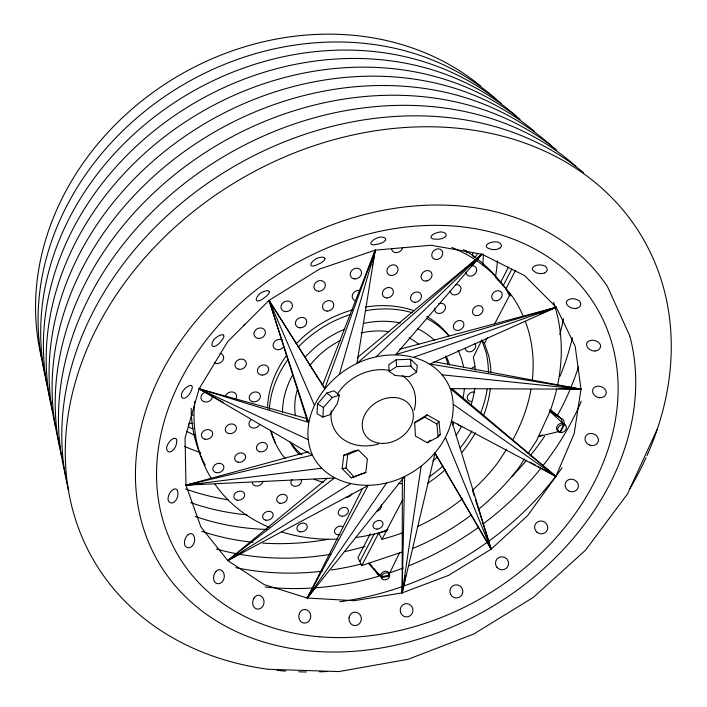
<?xml version="1.0" encoding="UTF-8"?>
<svg xmlns="http://www.w3.org/2000/svg" width="707" height="707" viewBox="0 0 707 707"><rect width="100%" height="100%" fill="white"/><g stroke="black" fill="none" stroke-linecap="round" stroke-linejoin="round"><path stroke-width="1.06" d="M402.371 478.065L402.133 592.899L354.163 600.694L307.271 598.034L264.188 584.592L227.778 560.58L200.859 526.874L185.968 485.161L185.066 438.013L199.118 388.823L227.742 341.578L269.04 300.395L319.67 269.005L375.24 250.154L430.89 245.249L481.98 254.22L524.674 275.677L556.232 307.28L575.153 346.13L580.995 389.177L574.217 433.488L555.914 476.412L527.625 515.624L491.171 549.162L448.6 575.374L402.133 592.899L404.651 476.438C436.272 461.167 462.175 424.518 450.279 388.656C435.565 352.13 388.532 347.862 356.947 363.46C323.983 378.996 296.949 418.562 312.379 455.122C329.223 488.502 374.224 491.886 404.651 476.438L307.271 598.034L362.505 488.475M381.48 577.619L389.734 575.966L389.442 576.885A4.383 3.235 -27.7 0 1 385.032 579.837A4.383 3.235 -27.7 0 1 381.48 577.619L380.693 575.136A4.375 3.226 -27.7 0 1 384.847 571.344A4.375 3.226 -27.7 0 1 388.938 573.492L388.921 574.376M306.52 420.638L306.591 418.5L269.04 300.395L324.769 388.532L375.24 250.154L356.947 363.46L481.98 254.22L395.779 354.525L556.232 307.28L430.006 364.017L580.995 389.177L450.279 388.656L555.914 476.412L451.844 421.222L491.171 549.162L434.902 453.099M317.496 404.05L317.045 413.675L322.913 417.103L330.072 414.638L337.398 403.405L339.387 395.213L333.996 390.821L326.899 393.039L317.584 403.909L323.408 407.479L322.913 417.103M416.609 372.023L417.227 365.51L410.546 359.253L396.194 359.801L388.806 364.688L389.15 371.475L395.416 375.55L394.983 375.435L409.159 376.751L416.609 372.023L410.502 366.04L410.944 366.085L410.546 359.253M365.793 472.435L367.41 458.887L358.484 450.173L347.738 454.583L343.814 455.184L342.135 468.617L351.22 477.826L365.793 472.435L351.22 477.826M354.145 477.092L346.059 468.078L347.738 454.583M403.114 585.29L402.133 592.899L435.088 453.099L491.171 549.162L475.564 500.061M421.151 466.249L402.133 592.899L405.809 575.631M372.227 266.283L372.633 264.135M373.031 261.988L375.24 250.154L322.728 384.802M339.351 374.339L375.24 250.154L372.598 258.541M323.408 407.479L332.325 397.475L339.387 395.213M438.119 437.006L427.258 442.759L415.442 436.051L414.664 422.477L427.037 414.832L439.012 421.584L440.24 434.566L438.119 437.006L436.882 423.97L439.012 421.584M414.664 422.477L414.532 422.901L424.854 417.183L427.037 414.832M657.13 429.432L627.471 493.981L585.555 550.143L533.405 597.335L473.743 634.029L408.045 659.313L338.865 671.57L267.697 669.273M389.106 574.323L399.526 552.892M564.248 424.73L560.359 432.578L561.084 432.622A4.755 3.553 -37 0 0 565.883 429.396A4.755 3.553 -37 0 0 564.946 424.995L563.134 423.352M563.7 424.624L559.732 432.445L559.078 432.207A4.755 3.553 -37 0 1 558.132 427.797A4.755 3.553 -37 0 1 562.94 424.571L563.7 424.624L562.578 423.246M370.256 533.856L357.919 557.655L361.763 565.556L402.583 551.858M508.501 267.113L500.485 282.579A173.869 141.506 -30.7 0 0 463.456 249.633M359.828 561.588L374.215 533.909M503.207 285.663L511.771 269.173M361.763 565.556L378.722 533.007L387.869 529.623M515.589 270.286L505.956 288.774L509.429 295.579M490.976 372.81A129.911 104.777 -30.7 0 0 488.661 355.577L484.445 343.434L481.812 340.102L473.301 357.256A115.214 93.103 -30.7 0 1 475.334 370.229M378.722 533.007L381.983 539.282L402.804 499.496M484.445 343.434L487.494 337.593M494.617 323.974L510.392 293.812L496.181 277.701A172.658 140.993 -30.7 0 1 498.055 280.325M311.451 591.582L307.271 598.034L368.082 485.585L227.778 560.58L327.288 478.277M506.61 449.237L498.152 462.263A176.644 142.655 -30.7 0 1 472.621 490.128M524.506 458.993L518.62 467.963A212.065 172.075 -30.7 0 1 478.975 508.89M528.12 453.487L536.551 440.638L549.949 411.554A212.065 172.075 -30.7 0 0 556.789 388.717M386.588 483.022L307.271 598.034L315.251 587.499M471.56 265.602L481.98 254.22L357.291 357.724M376.239 356.69L481.98 254.22L475.484 260.167M427.258 442.759L428.371 441.769M234.167 556.303L227.778 560.58L239.213 554.041M389.15 371.475L396.556 366.633L410.944 366.085M350.301 483.906L227.778 560.58L334.384 478.029L185.968 485.161L308.314 451.773M428.928 441.265L430.793 440.161M438.252 435.742L440.24 434.566M241.122 552.954L243.031 551.867M540.015 313.979L556.232 307.28L399.8 349.249M343.814 455.184L354.534 450.783L358.484 450.173M542.525 434.964L538.425 436.572L558.945 431.491M414.134 357.053L556.232 307.28L547.854 309.958M381.488 576.735L389.743 575.083A4.383 3.235 -27.7 0 0 385.66 572.935A4.383 3.235 -27.7 0 0 381.488 576.735L380.693 575.136M192.481 484.145L185.968 485.161L193.674 484.578M342.135 468.617L346.059 468.078M321.429 468.246L185.968 485.161L312.379 455.122L199.118 388.823L306.591 418.5L308.544 422.353L199.118 388.823L223.112 402.265M195.874 484.41L202.485 483.906M558.972 388.497L580.995 389.177L434.001 361.675M442.299 374.834L580.995 389.177L573.333 388.205M558.91 431.164L557.973 430.819A4.746 3.553 -37 0 1 557.028 426.409A4.746 3.553 -37 0 1 561.826 423.193L563.832 423.608A4.746 3.553 -37 0 1 565.043 424.995M556.506 415.168L557.204 415.424A4.702 3.535 -37.1 0 1 557.938 416.016M204.155 391.033L199.118 388.823L307.934 439.48M529.994 462.086L535.756 465.268M537.673 466.328L555.914 476.412L451.932 388.594M424.854 417.183L436.882 423.97M564.018 423.44A6.566 4.922 -37 0 0 560.898 418.305L549.949 411.554L562.896 423.272L560.898 418.305L550.223 409.503M453.487 404.484L555.914 476.412L550.576 472.568M191.217 414.072L192.967 415.354M549.772 410.051L560.898 418.305M326.899 393.039L332.325 397.475M380.684 576.028L368.577 563.276L376.76 572.652L380.684 576.028A4.375 3.226 -27.7 0 0 382.248 577.964M550.117 409.866L556.568 415.707M369.788 563.488L372.324 566.82M373.596 568.49L376.76 572.652A6.407 4.746 -27.7 0 0 379.067 575.498M374.348 569.206L376.76 572.652M324.769 388.532L269.04 300.395L308.544 422.353M314.262 404.943L269.04 300.395L271.196 305.433M488.617 543.047L491.171 549.162L445.551 437.774M481.812 340.102L486.036 352.219A129.337 104.548 -30.7 0 1 488.44 372.562M472.576 490.658L474.238 495.881M466.346 250.808L466.735 252.938M396.194 359.801L396.556 366.633M47.289 385.474A277.206 235.979 -30.7 0 1 181.832 97.858A277.206 235.979 -30.7 0 1 501.493 103.629M51.196 403.317A281.748 238.241 -30.7 0 1 187.797 106.969A281.748 238.241 -30.7 0 1 516.119 116.01M267.75 529.472A256.438 218.083 -30.7 0 1 195.353 516.49M563.444 318.565A260.636 220.16 -30.7 0 1 559.829 334.57M328.198 539.3A260.636 220.16 -30.7 0 1 262.774 543.109M252.92 542.278A260.636 220.16 -30.7 0 1 201.742 531.319M41.801 358.732A268.545 231.543 -30.7 0 1 171.474 79.997A268.545 231.543 -30.7 0 1 480.76 86.192M52.071 409.689A286.45 240.521 -30.7 0 1 192.958 117.053A286.45 240.521 -30.7 0 1 520.14 119.377M55.809 427.39A291.311 242.819 -30.7 0 1 199.392 126.862A291.311 242.819 -30.7 0 1 534.757 131.626M45.495 375.691A272.805 233.752 -30.7 0 1 178.226 87.739A272.805 233.752 -30.7 0 1 496.517 99.554M578.556 366.438A269.455 224.358 -30.7 0 1 557.178 415.857M544.567 436.334A269.455 224.358 -30.7 0 1 530.082 455.927M526.574 460.204A269.455 224.358 -30.7 0 1 511.974 476.456M360.49 564.186A269.455 224.358 -30.7 0 1 331.106 570.036M322.312 571.203A269.455 224.358 -30.7 0 1 235.82 567.633M572.387 337.566A264.966 222.245 -30.7 0 1 560.006 376.292M364.962 546.467A264.966 222.245 -30.7 0 1 344.892 551.566M330.903 554.261A264.966 222.245 -30.7 0 1 238.895 554.164M236.801 553.775A264.966 222.245 -30.7 0 1 216.254 548.968M497.445 260.901A213.231 184.845 -30.7 0 1 495.377 277.365M200.761 452.701A213.231 184.845 -30.7 0 1 184.297 446.223M246.911 514.829A252.372 216.033 -30.7 0 1 190.731 502.633M228.087 499.761A248.44 214.009 -30.7 0 1 185.667 488.97M477.446 253.627A5.7 2.395 -71.9 0 1 475.351 256.738L474.609 257.189A5.7 2.395 -71.9 0 1 473.937 257.268M472.965 256.332A5.7 2.395 -71.9 0 1 472.683 254.175A5.7 2.828 -80.8 0 1 472.638 252.752M188.53 426.294A5.683 2.731 17.7 0 0 190.271 427.868A5.683 2.315 8.8 0 0 193.02 428.654M188.486 424.112A5.683 2.731 17.7 0 1 189.193 423.634L190.201 423.343A5.683 2.731 17.7 0 1 192.817 423.396M483.358 254.105A196.838 170.528 -30.7 0 1 482.748 265.028M194.443 435.079A196.838 170.528 -30.7 0 1 186.595 431.341M402.327 375.594A44.408 35.642 -30.7 0 1 414.205 410.14M378.634 443.969A44.408 35.642 -30.7 0 1 331.238 410.767M337.38 394.135A44.408 35.642 -30.7 0 1 389.142 370.362M66.423 478.215A306.935 249.818 -30.7 0 1 219.612 159.057A306.935 249.818 -30.7 0 1 575.816 166.331M61.73 456.757A301.544 247.477 -30.7 0 1 211.313 148.7A301.544 247.477 -30.7 0 1 556.63 150.052M562.056 467.84A278.903 228.626 -30.7 0 1 339.74 601.745M267.414 669.167A318.327 254.555 -30.7 0 1 84.752 354.543A318.327 254.555 -30.7 0 1 481.193 131.484A318.327 254.555 -30.7 0 1 646.985 455.608M646.074 457.632A318.327 254.555 -30.7 0 1 629.592 489.094M327.323 671.5A318.327 254.555 -30.7 0 1 319.644 671.827M306.449 671.977A318.327 254.555 -30.7 0 1 298.761 671.809M285.663 671.102A318.327 254.555 -30.7 0 1 277.02 670.324M59.998 446.63A296.339 245.135 -30.7 0 1 206.7 136.663A296.339 245.135 -30.7 0 1 551.46 145.836M68.65 490.543A312.529 252.187 -30.7 0 1 225.418 171.589A312.529 252.187 -30.7 0 1 583.726 172.844M581.278 401.231A274.095 226.487 -30.7 0 1 543.321 465.224M540.572 468.688A274.095 226.487 -30.7 0 1 483.075 523.984M478.674 527.219A274.095 226.487 -30.7 0 1 408.46 565.945M403.326 567.96A274.095 226.487 -30.7 0 1 389.84 572.776M379.394 576.055A274.095 226.487 -30.7 0 1 314.58 587.853M312.414 588.003A274.095 226.487 -30.7 0 1 265.143 586.978M445.967 355.966A89.1 71.902 -30.7 0 1 449.634 364.989M299.185 454.398A89.1 71.902 -30.7 0 1 289.958 441.955M282.517 412.34A89.1 71.902 -30.7 0 1 292.406 375.364M304.885 357.574A89.1 71.902 -30.7 0 1 344.609 329.25M363.265 323.426A89.1 71.902 -30.7 0 1 400.312 322.949M417.66 328.737A89.1 71.902 -30.7 0 1 434.337 340.253M445.357 356.593A88.711 71.743 -30.7 0 1 448.026 364.609M301.977 454.875A88.711 71.743 -30.7 0 1 291.726 443.81M458.083 350.31A102.559 82.781 -30.7 0 1 463.483 366.765M464.455 388.346A102.559 82.781 -30.7 0 1 462.944 398.041M454.035 422.265A102.559 82.781 -30.7 0 1 452.524 425.022M323.435 482.324A102.559 82.781 -30.7 0 1 314.085 479.178M285.124 458.489A102.559 82.781 -30.7 0 1 271.382 431.447M269.349 409.539A102.559 82.781 -30.7 0 1 287.634 359.951M298.133 347.252A102.559 82.781 -30.7 0 1 350.548 314.474M365.36 310.753A102.559 82.781 -30.7 0 1 412.314 312.715M426.383 318.3A102.559 82.781 -30.7 0 1 448.724 335.825M275.518 442.989A102.108 82.595 -30.7 0 1 270.551 430.899M267.538 408.072A102.108 82.595 -30.7 0 1 286.441 355.506M296.242 343.761A102.108 82.595 -30.7 0 1 352.634 309.869M365.554 307.024A102.108 82.595 -30.7 0 1 414.072 310.771M426.745 316.506A102.108 82.595 -30.7 0 1 448.857 335.807M295.464 415.804A74.456 60.201 -30.7 0 1 297.302 389.822M309.913 365.501A74.456 60.201 -30.7 0 1 340.509 340.385M361.118 332.944A74.456 60.201 -30.7 0 1 388.762 331.601M409.008 337.866A74.456 60.201 -30.7 0 1 418.791 344.318M387.012 530.683A175.398 142.142 -30.7 0 1 356.107 537.479M337.796 539.105A175.398 142.142 -30.7 0 1 281.66 531.903M269.217 527.325A175.398 142.142 -30.7 0 1 214.972 484.171M211.375 478.657A175.398 142.142 -30.7 0 1 194.717 401.408M451.826 247.432A175.398 142.142 -30.7 0 1 510.825 295.959M355.427 300.705A5.895 4.984 -33.9 0 1 352.749 294.121A5.895 4.984 -33.9 0 1 360.252 290.568M220.089 353.323A5.965 5.055 -22.6 0 1 222.935 360.376A5.965 5.055 -22.6 0 1 214.336 362.824M471.18 401.364A5.47 4.286 -35.2 0 1 467.548 396.044A5.47 4.286 -35.2 0 1 474.742 392.102M474.892 343.531A5.612 4.481 -36.9 0 1 471.976 351.246A5.612 4.481 -36.9 0 1 465.224 348.18M212.418 395.664A5.895 4.914 -21.4 0 1 207.487 401.85A5.895 4.914 -21.4 0 1 200.982 398.271A5.895 4.914 -21.4 0 1 205.905 392.085M225.63 395.646A5.85 4.861 -23 0 1 233.098 392.085A5.85 4.861 -23 0 1 236.173 398.235M402.672 247.477A5.974 5.082 -38.4 0 1 396.768 252.664A5.974 5.082 -38.4 0 1 391.501 248.457M244.772 324.336A6.01 5.17 -25 0 1 243.685 325.423M283.295 347.217A5.895 4.976 -27.2 0 1 275.262 349.011A5.895 4.976 -27.2 0 1 274.378 341.905A5.895 4.976 -27.2 0 1 282.402 340.12M455.405 284.7A5.789 4.746 -38.8 0 1 461.017 288.544A5.789 4.746 -38.8 0 1 455.847 294.775A5.789 4.746 -38.8 0 1 450.226 290.948M471.065 265.814A5.824 4.781 -40.3 0 1 476.659 269.729A5.824 4.781 -40.3 0 1 471.445 276.022A5.824 4.781 -40.3 0 1 465.842 272.115M438.481 303.904A5.753 4.71 -37.3 0 1 445.472 306.758A5.753 4.71 -37.3 0 1 439.913 313.466A5.753 4.71 -37.3 0 1 434.849 308.287M471.26 368.815A5.541 4.375 -36.1 0 1 474.865 366.58M339.996 534.607A5.338 4.065 -26.6 0 1 334.676 530.064A5.338 4.065 -26.6 0 1 342.833 526.6M351.856 493.954A5.417 4.198 -27.6 0 1 346.271 497.401M402.071 483.535A5.364 4.127 -30.1 0 1 398.395 483.181M263.075 481.255A5.594 4.445 -23.5 0 1 257.64 485.956A5.594 4.445 -23.5 0 1 252.311 482.695M381.232 504.771A5.329 4.074 -28.5 0 1 376.804 511.294M460.398 426.056A5.417 4.207 -34 0 1 457.915 423.926M301.173 479.328A5.523 4.357 -25.4 0 1 295.349 486.31A5.523 4.357 -25.4 0 1 292.044 479.532M259.637 424.465A5.744 4.693 -24.1 0 1 251.065 427.488A5.744 4.693 -24.1 0 1 251.153 419.817M205.269 465.188A173.869 141.506 -30.7 0 1 191.19 408.257M490.349 388.558A129.911 104.777 -30.7 0 1 483.597 415.504M475.449 432.728A129.911 104.777 -30.7 0 1 461.91 452.418M445.322 469.678A129.911 104.777 -30.7 0 1 427.549 483.367M487.167 389.301A129.337 104.548 -30.7 0 1 480.68 412.959M471.887 431.005A129.337 104.548 -30.7 0 1 460.177 447.929M442.98 465.984A129.337 104.548 -30.7 0 1 428.813 477.207M553.608 302.322A212.065 172.075 -30.7 0 1 557.708 384.537M471.304 514.952A212.065 172.075 -30.7 0 1 412.8 548.429M474.812 388.223A115.214 93.103 -30.7 0 1 471.065 405.04M461.786 426.277A115.214 93.103 -30.7 0 1 456.068 435.415M437.598 456.802A115.214 93.103 -30.7 0 1 432.87 461.026M525.345 321.367A176.644 142.655 -30.7 0 1 532.353 379.827M530.992 389.389A176.644 142.655 -30.7 0 1 513.141 439.188M462.625 498.665A176.644 142.655 -30.7 0 1 417.89 526.388M402.751 532.716A176.644 142.655 -30.7 0 1 381.983 539.282M510.392 293.812A176.644 142.655 -30.7 0 1 522.888 315.384M324.911 258.417L324.858 259.275A7.839 2.996 -22 0 1 318.371 264.118A7.839 2.899 -32 0 1 310.815 265.063A7.839 2.899 -32 0 1 316.824 258.294A7.839 2.996 -22 0 1 324.911 258.417M349.108 617.476L348.984 619.226A6.716 6.001 -88.3 0 0 355.303 625.554A6.716 6.363 -87 0 0 361.339 618.484A6.716 6.363 -87 0 0 354.684 612.138A6.716 6.001 -88.3 0 0 349.108 617.476M299.37 613.57L298.911 615.284A6.823 5.718 -85 0 0 303.559 623.026A6.823 6.204 -86.1 0 0 310.673 617.291A6.823 6.204 -86.1 0 0 305.565 609.531A6.823 5.718 -85 0 0 299.37 613.57M253.928 598.193L253.177 599.801A6.955 5.356 -80.8 0 0 255.846 608.683A6.955 5.956 -84.2 0 0 263.614 604.591A6.955 5.956 -84.2 0 0 260.353 595.665A6.955 5.356 -80.8 0 0 253.928 598.193M385.615 239.761L385.076 240.707A7.795 3.27 -13.4 0 1 377.017 244.26A7.804 2.952 -23.2 0 1 370.875 242.855A7.804 2.952 -23.2 0 1 379.138 237.234A7.795 3.27 -13.4 0 1 385.615 239.761M215.847 571.574L214.831 572.997A7.114 4.949 -75.8 0 0 215.281 582.648A7.105 5.629 -80.9 0 0 223.209 580.456A7.105 5.629 -80.9 0 0 222.042 570.708A7.114 4.949 -75.8 0 0 215.847 571.574M188.142 534.678L186.948 535.835A7.273 4.498 -70 0 0 185.048 545.769A7.264 5.223 -76.5 0 0 192.525 545.654A7.264 5.223 -76.5 0 0 193.612 535.535A7.273 4.498 -70 0 0 188.142 534.678M445.64 236.412L444.65 237.313A7.715 3.668 -5.3 0 1 435.68 239.16A7.724 3.173 -14.6 0 1 431.562 235.793A7.724 3.173 -14.6 0 1 441.38 231.914A7.715 3.668 -5.3 0 1 445.64 236.412M173.56 489.324L172.269 490.154A7.432 4.03 -63.5 0 0 168.054 499.787A7.424 4.746 -71 0 0 174.452 501.793A7.424 4.746 -71 0 0 177.766 491.851A7.432 4.03 -63.5 0 0 173.56 489.324M499.982 248.042L498.621 248.793A7.591 4.154 2.1 0 1 489.421 248.723A7.6 3.526 -6.5 0 1 487.689 243.933A7.6 3.526 -6.5 0 1 498.258 242.192A7.591 4.154 2.1 0 1 499.982 248.042M174.178 438.349L172.923 438.8A7.583 3.588 -56.2 0 0 166.622 447.487A7.574 4.242 -64.6 0 0 171.271 451.49A7.574 4.242 -64.6 0 0 176.635 442.343A7.583 3.588 -56.2 0 0 174.178 438.349M544.584 272.911L542.958 273.423A7.45 4.657 8.6 0 1 534.192 271.426A7.459 3.95 0.9 0 1 534.934 265.841A7.459 3.95 0.9 0 1 545.468 266.38A7.45 4.657 8.6 0 1 544.584 272.911M576.718 308.305L574.95 308.517A7.291 5.143 14.2 0 1 567.147 304.735A7.3 4.419 7.6 0 1 570.249 298.999A7.3 4.419 7.6 0 1 580.04 301.739A7.291 5.143 14.2 0 1 576.718 308.305M190.978 385.474L189.891 385.527A7.706 3.226 -48.2 0 0 181.973 392.624A7.697 3.747 -57.4 0 0 184.297 398.288A7.697 3.747 -57.4 0 0 191.288 390.564A7.706 3.226 -48.2 0 0 190.978 385.474M594.994 350.99L593.182 350.875A7.132 5.568 18.8 0 1 586.748 345.59A7.141 4.878 13.5 0 1 591.909 340.235A7.141 4.878 13.5 0 1 600.411 344.954A7.132 5.568 18.8 0 1 594.994 350.99M599.183 397.661L597.424 397.219A6.982 5.912 22.3 0 1 592.607 390.75A6.982 5.294 18.6 0 1 599.448 386.252A6.982 5.294 18.6 0 1 606.27 392.597A6.982 5.912 22.3 0 1 599.183 397.661M223.439 335.091L222.634 334.764A7.795 2.978 -39.7 0 0 213.806 339.722A7.786 3.323 -49.4 0 0 213.39 346.501A7.786 3.323 -49.4 0 0 221.379 340.73A7.795 2.978 -39.7 0 0 223.439 335.091M589.965 445.198L588.348 444.438A6.849 6.169 24.5 0 1 585.272 437.147A6.849 5.656 22.9 0 1 593.35 433.842A6.849 5.656 22.9 0 1 598.255 441.451A6.849 6.169 24.5 0 1 589.965 445.198M568.649 490.826L567.235 489.783A6.734 6.336 25.5 0 1 565.927 482.033A6.734 5.956 26.4 0 1 574.8 480.159A6.734 5.956 26.4 0 1 577.672 488.625A6.734 6.336 25.5 0 1 568.649 490.826M536.958 532.159L535.8 530.877A6.637 6.443 27.4 0 1 536.206 523.003A6.646 6.195 29.3 0 1 545.424 522.72A6.646 6.195 29.3 0 1 546.255 531.646A6.637 6.443 27.4 0 1 536.958 532.159M269.332 291.691L268.925 291.054A7.839 2.899 -30.9 0 0 260.017 293.511A7.839 3.031 -40.9 0 0 256.729 300.678A7.839 3.031 -40.9 0 0 264.922 297.258A7.839 2.899 -30.9 0 0 269.332 291.691M496.88 567.2L496.022 565.715A6.557 6.487 50.9 0 1 498.02 558.044A6.584 6.372 33.4 0 1 507.175 559.44A6.584 6.372 33.4 0 1 506.026 568.446A6.557 6.487 50.9 0 1 496.88 567.2M629.769 335.913L607.507 286.591A263.525 207.566 -30.7 0 0 187.125 332.113A263.525 207.566 -30.7 0 0 331.503 652.022A263.525 207.566 -30.7 0 0 629.769 335.913M450.598 594.26L450.059 592.634A6.575 6.398 83.7 0 1 453.479 585.467A6.557 6.478 58.2 0 1 462.175 588.56A6.557 6.478 58.2 0 1 459.179 597.265A6.575 6.398 83.7 0 1 450.598 594.26M400.454 611.962L400.242 610.247A6.637 6.23 88.8 0 1 404.881 603.858A6.619 6.46 -89.9 0 1 412.738 608.63A6.619 6.46 -89.9 0 1 408.089 616.69A6.637 6.23 88.8 0 1 400.454 611.962M382.611 443.422A26.893 21.378 -31 0 0 412.057 409.026A26.893 21.378 -31 0 0 368.736 408.902A26.893 21.378 -31 0 0 382.611 443.422M319.82 636.804A243.181 191.367 -30.7 0 0 612.218 344.406A243.181 191.367 -30.7 0 0 229.934 313.201A243.181 191.367 -30.7 0 0 319.82 636.804M386.817 297.956A5.859 4.922 -35.6 0 0 393.163 290.206A5.859 4.922 -35.6 0 0 383.715 289.932A5.859 4.922 -35.6 0 0 386.817 297.956M391.378 275.518A5.921 5.002 -37 0 0 397.785 267.661A5.921 5.002 -37 0 0 388.267 267.326A5.921 5.002 -37 0 0 391.378 275.518M354.852 278.947A5.956 5.082 -34.8 0 0 361.25 271.037A5.956 5.082 -34.8 0 0 351.565 270.701A5.956 5.082 -34.8 0 0 354.852 278.947M238.4 369.178A5.912 4.984 -24.1 0 0 246.372 362.938A5.912 4.984 -24.1 0 0 237.172 360.543A5.912 4.984 -24.1 0 0 238.4 369.178M262.217 375.099A5.859 4.905 -25.5 0 0 268.342 367.499A5.859 4.905 -25.5 0 0 258.594 367.419A5.859 4.905 -25.5 0 0 262.217 375.099M477.905 315.561A5.7 4.604 -38.6 0 0 482.262 307.156A5.7 4.604 -38.6 0 0 473.08 309.215A5.7 4.604 -38.6 0 0 477.905 315.561M497.039 300.731A5.718 4.613 -40 0 0 501.449 292.265A5.718 4.613 -40 0 0 492.293 294.306A5.718 4.613 -40 0 0 497.039 300.731M457.447 330.496A5.683 4.596 -37.3 0 0 463.704 323.055A5.683 4.596 -37.3 0 0 454.742 322.869A5.683 4.596 -37.3 0 0 457.447 330.496M318.689 291.293A5.974 5.126 -32 0 0 325.043 283.374A5.974 5.126 -32 0 0 315.225 283.083A5.974 5.126 -32 0 0 318.689 291.293M327.138 311.115A5.912 5.02 -31.7 0 0 333.448 303.321A5.912 5.02 -31.7 0 0 323.753 303.073A5.912 5.02 -31.7 0 0 327.138 311.115M285.805 311.672A5.974 5.126 -28.9 0 0 292.097 303.798A5.974 5.126 -28.9 0 0 282.199 303.55A5.974 5.126 -28.9 0 0 285.805 311.672M300.157 327.836A5.912 5.02 -29.3 0 0 306.414 320.068A5.912 5.02 -29.3 0 0 296.657 319.864A5.912 5.02 -29.3 0 0 300.157 327.836M252.585 401.726A5.806 4.808 -24.5 0 0 260.415 395.62A5.806 4.808 -24.5 0 0 251.427 393.375A5.806 4.808 -24.5 0 0 252.585 401.726M279.839 503.243A5.515 4.322 -24.5 0 0 287.281 497.516A5.515 4.322 -24.5 0 0 278.841 495.704A5.515 4.322 -24.5 0 0 279.839 503.243M258.833 338.441A5.948 5.073 -26.2 0 0 265.054 330.646A5.948 5.073 -26.2 0 0 255.13 330.469A5.948 5.073 -26.2 0 0 258.833 338.441M342.418 516.251A5.373 4.136 -27.1 0 0 348.171 509.491A5.373 4.136 -27.1 0 0 339.404 509.756A5.373 4.136 -27.1 0 0 342.418 516.251M414.876 302.331A5.815 4.825 -36.8 0 0 421.213 294.66A5.815 4.825 -36.8 0 0 411.925 294.404A5.815 4.825 -36.8 0 0 414.876 302.331M437.5 259.416A5.912 4.94 -39.8 0 0 441.902 250.552A5.912 4.94 -39.8 0 0 432.331 252.593A5.912 4.94 -39.8 0 0 437.5 259.416M426.834 280.944A5.859 4.878 -38.3 0 0 431.182 272.195A5.859 4.878 -38.3 0 0 421.655 274.254A5.859 4.878 -38.3 0 0 426.834 280.944M237.145 500.158A5.594 4.419 -22.4 0 0 244.657 494.352A5.594 4.419 -22.4 0 0 235.979 492.505A5.594 4.419 -22.4 0 0 237.145 500.158M377.034 529.119A5.285 4.003 -28.3 0 0 382.743 522.491A5.285 4.003 -28.3 0 0 374.197 522.782A5.285 4.003 -28.3 0 0 377.034 529.119M265.779 520.166A5.497 4.277 -23.6 0 0 273.185 514.466A5.497 4.277 -23.6 0 0 264.736 512.725A5.497 4.277 -23.6 0 0 265.779 520.166M216.227 472.656A5.7 4.578 -21.5 0 0 223.872 466.726A5.7 4.578 -21.5 0 0 214.955 464.764A5.7 4.578 -21.5 0 0 216.227 472.656M237.994 462.201A5.691 4.578 -22.8 0 0 245.638 456.271A5.691 4.578 -22.8 0 0 236.81 454.274A5.691 4.578 -22.8 0 0 237.994 462.201M259.716 451.764A5.674 4.578 -24.1 0 0 267.361 445.834A5.674 4.578 -24.1 0 0 258.612 443.802A5.674 4.578 -24.1 0 0 259.716 451.764M204.906 439.18A5.806 4.746 -21.1 0 0 212.674 433.117A5.806 4.746 -21.1 0 0 203.563 431.005A5.806 4.746 -21.1 0 0 204.906 439.18M228.697 433.55A5.771 4.719 -22.6 0 0 236.447 427.514A5.771 4.719 -22.6 0 0 227.451 425.384A5.771 4.719 -22.6 0 0 228.697 433.55M299.954 531.797A5.409 4.162 -25.1 0 0 307.262 526.185A5.409 4.162 -25.1 0 0 299.052 524.497A5.409 4.162 -25.1 0 0 299.954 531.797"/></g></svg>
